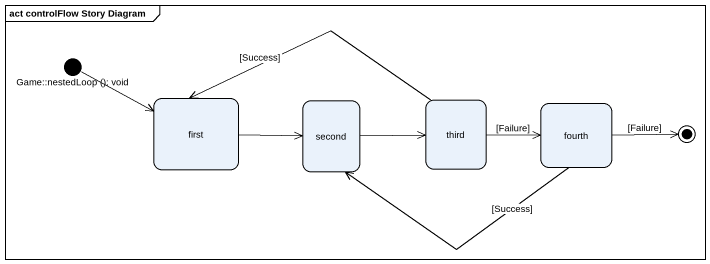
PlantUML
@startuml
mainframe act controlFlow Story Diagram
hide empty description
state "Game::nestedLoop (): void" as Game_nestedLoop_void <<start>>
state first
state second
state third
state fourth
Game_nestedLoop_void -right-> first
first -right-> second
second -right-> third
third -left-> first : [Success]
third -right-> fourth : [Failure]
fourth -left-> second : [Success]
fourth -right-> [*] : [Failure]
@enduml
